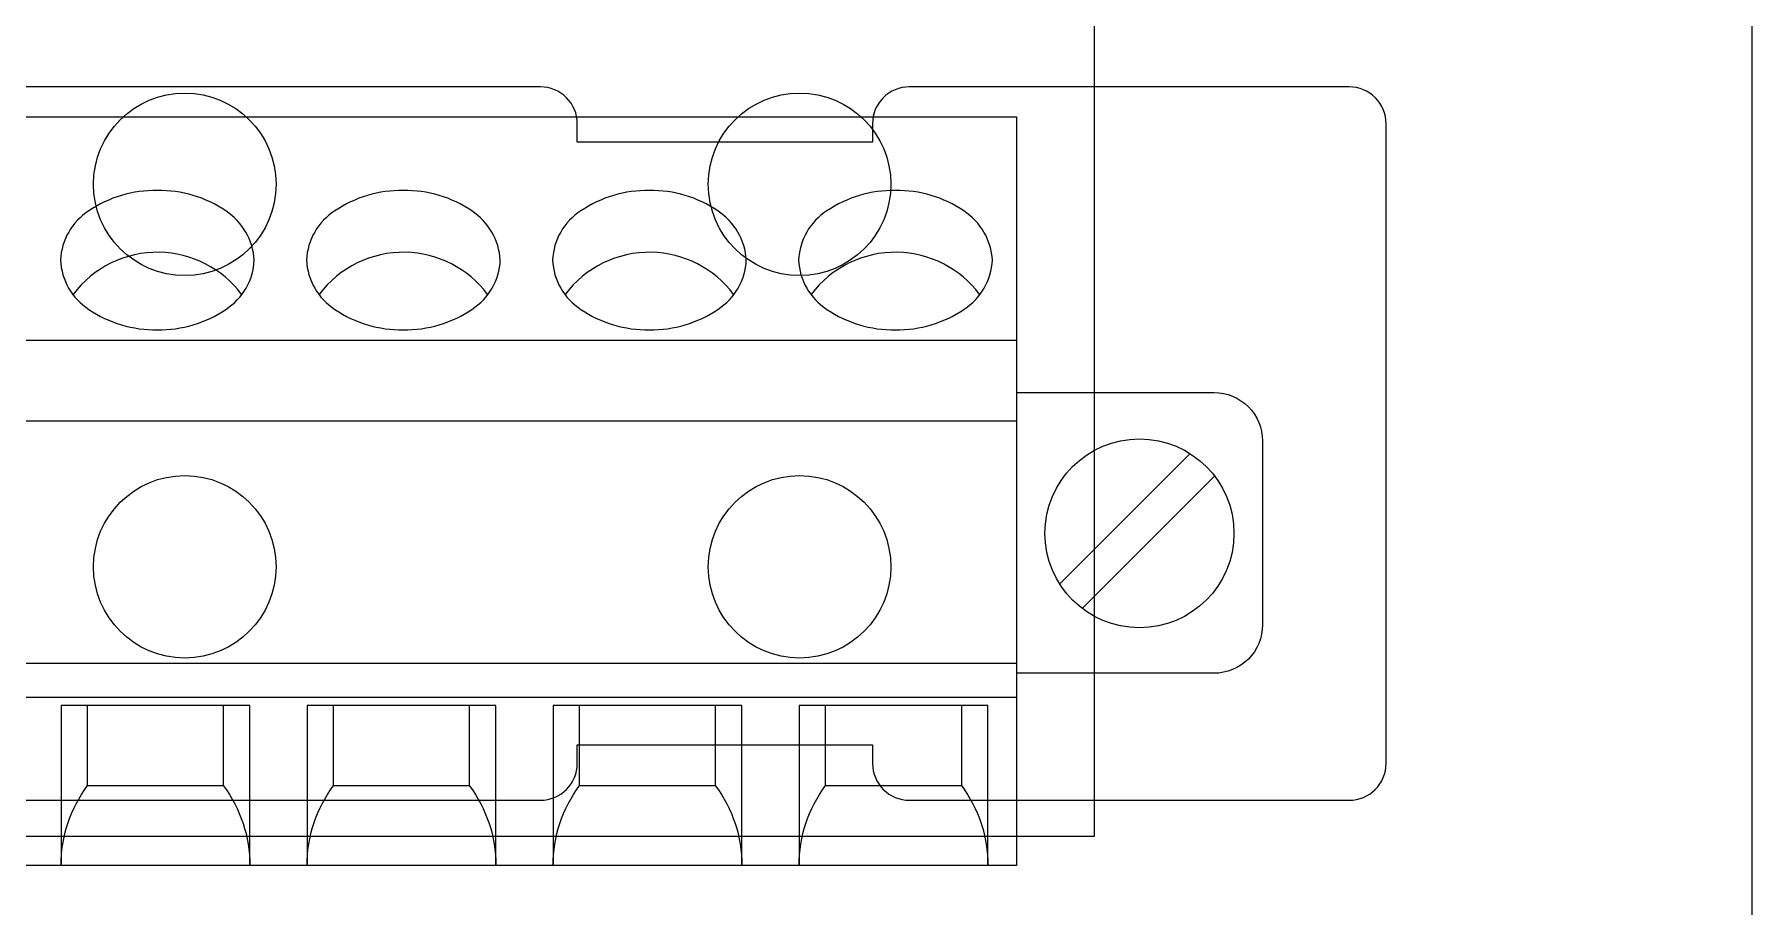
# Model space of a CAD drawing. Extents: x 0.5 to 35.5, y 0.5 to 23.5.
# Drawn here: x 32.727 to 34.123, y 8.042 to 8.751 of the extents above; entities that cross this region are included whole.
import ezdxf

# ---------------------------------------------------------------- set-up
doc = ezdxf.new("R2010")
doc.units = 0
doc.header["$MEASUREMENT"] = 0
for name, color, linetype in [('4_01__0-__EMPTY', 7, 'CONTINUOUS'), ('4_02__B-___3__DI___4__DO__', 7, 'CONTINUOUS'), ('4_03__1-___4__DI___4__DO__', 7, 'CONTINUOUS'), ('4_04__C-___4__DI___4__DO__', 7, 'CONTINUOUS'), ('4_05__D-___4__DI___3__DO__', 7, 'CONTINUOUS'), ('4_06__2A___8__FORM_A_DO', 7, 'CONTINUOUS'), ('4_07__2B___8__FORM_B_DO', 7, 'CONTINUOUS'), ('4_08__2C___8__DO__6__FORM_', 7, 'CONTINUOUS'), ('4_09__2D___8__DO__2__FORM_', 7, 'CONTINUOUS'), ('4_10__2G___8__DO__4__FORM_', 7, 'CONTINUOUS'), ('4_11__3-___8__DI', 7, 'CONTINUOUS'), ('4_12__4-___14__DI', 7, 'CONTINUOUS'), ('4_13__5-___8__AI', 7, 'CONTINUOUS'), ('4_14__6-___4__AI____4__AO', 7, 'CONTINUOUS'), ('4_15__77___8__AFDI', 7, 'CONTINUOUS'), ('6_00______DWG_', 7, 'CONTINUOUS')]:
    doc.layers.add(name, color=color, linetype=linetype)

msp = doc.modelspace()

# ---------------------------------------------------------------- linework, layer by layer
at = {"layer": '4_01__0-__EMPTY'}
msp.add_lwpolyline([(32.1731, 8.1287), (33.1383, 8.1287, 0.414214), (33.1682, 8.1585), (33.1682, 8.1737), (33.4082, 8.1737), (33.4082, 8.1585, 0.414214), (33.4381, 8.1287), (33.7958, 8.1287, 0.414973), (33.8257, 8.1585), (33.8257, 8.6788, 0.414973), (33.7958, 8.7087), (33.4381, 8.7087, 0.414214), (33.4082, 8.6788), (33.4082, 8.6637), (33.1682, 8.6637), (33.1682, 8.6788, 0.414214), (33.1383, 8.7087), (32.1731, 8.7087, 0.414214)], format="xyb", dxfattribs=at)
at = {"layer": '4_02__B-___3__DI___4__DO__'}
msp.add_lwpolyline([(33.5252, 8.6843), (33.5252, 8.0756), (31.9252, 8.0756), (31.9252, 8.6843)], close=True, dxfattribs=at)
for points in [[(32.8825, 8.6079, 0.154167), (32.8268, 8.6245, 0.154167), (32.7711, 8.6079, 0.244062), (32.7481, 8.5679, 0.244061), (32.7711, 8.5278, 0.154167), (32.8268, 8.5112, 0.154167), (32.8825, 8.5278, 0.24406), (32.9056, 8.5679, 0.236767)], [(33.0825, 8.6079, 0.154167), (33.0268, 8.6245, 0.154167), (32.9711, 8.6079, 0.244062), (32.9481, 8.5679, 0.244061), (32.9711, 8.5278, 0.154167), (33.0268, 8.5112, 0.154167), (33.0825, 8.5278, 0.24406), (33.1056, 8.5679, 0.236767)], [(33.2825, 8.6079, 0.154167), (33.2268, 8.6245, 0.154167), (33.1711, 8.6079, 0.244062), (33.1481, 8.5679, 0.244061), (33.1711, 8.5278, 0.154167), (33.2268, 8.5112, 0.154167), (33.2825, 8.5278, 0.24406), (33.3056, 8.5679, 0.236767)], [(33.4825, 8.6079, 0.154167), (33.4268, 8.6245, 0.154167), (33.3711, 8.6079, 0.244062), (33.3481, 8.5679, 0.244061), (33.3711, 8.5278, 0.154167), (33.4268, 8.5112, 0.154167), (33.4825, 8.5278, 0.24406), (33.5056, 8.5679, 0.236767)]]:
    msp.add_lwpolyline(points, format="xyb", close=True, dxfattribs=at)
for points in [[(32.8956, 8.54, 0.005828), (32.8953, 8.54, 0.231198), (32.8284, 8.5742, 0.240907), (32.7583, 8.54, 0.001746), (32.7582, 8.5398)], [(33.0956, 8.54, 0.005828), (33.0953, 8.54, 0.231198), (33.0284, 8.5742, 0.240907), (32.9583, 8.54, 0.001746), (32.9582, 8.5398)], [(33.2956, 8.54, 0.005828), (33.2953, 8.54, 0.231198), (33.2284, 8.5742, 0.240907), (33.1583, 8.54, 0.001746), (33.1582, 8.5398)], [(33.4956, 8.54, 0.005828), (33.4953, 8.54, 0.231198), (33.4284, 8.5742, 0.240907), (33.3583, 8.54, 0.001746), (33.3582, 8.5398)], [(33.5252, 8.4602), (33.6859, 8.4602, -0.414214), (33.7252, 8.4208), (33.7252, 8.2713, -0.414214), (33.6859, 8.2319), (33.5252, 8.2319)], [(32.8804, 8.2057), (32.8804, 8.1406, -0.162987), (32.902, 8.0756), (32.902, 8.2057), (32.7485, 8.2057), (32.7485, 8.0756, -0.162853), (32.7701, 8.1406), (32.8804, 8.1406)], [(33.0804, 8.2057), (33.0804, 8.1406, -0.162987), (33.102, 8.0756), (33.102, 8.2057), (32.9485, 8.2057), (32.9485, 8.0756, -0.162853), (32.9701, 8.1406), (33.0804, 8.1406)], [(33.2804, 8.2057), (33.2804, 8.1406, -0.162987), (33.302, 8.0756), (33.302, 8.2057), (33.1485, 8.2057), (33.1485, 8.0756, -0.162853), (33.1701, 8.1406), (33.2804, 8.1406)], [(33.4804, 8.2057), (33.4804, 8.1406, -0.162987), (33.502, 8.0756), (33.502, 8.2057), (33.3485, 8.2057), (33.3485, 8.0756, -0.162853), (33.3701, 8.1406), (33.4804, 8.1406)]]:
    msp.add_lwpolyline(points, format="xyb", dxfattribs=at)
for points in [[(31.9252, 8.5028), (33.5252, 8.5028)], [(31.9252, 8.4373), (33.5252, 8.4373)], [(33.5604, 8.3047), (33.6663, 8.4106)], [(33.5787, 8.2847), (33.6863, 8.3922)], [(31.9252, 8.2402), (33.5252, 8.2402)], [(31.9252, 8.2124), (33.5252, 8.2124)], [(32.7701, 8.1406), (32.7701, 8.2057)], [(32.9701, 8.1406), (32.9701, 8.2057)], [(33.1701, 8.1406), (33.1701, 8.2057)], [(33.3701, 8.1406), (33.3701, 8.2057)]]:
    msp.add_lwpolyline(points, dxfattribs=at)
msp.add_circle((33.6252, 8.3457), 0.0768, dxfattribs=at)
at = {"layer": '4_03__1-___4__DI___4__DO__'}
msp.add_lwpolyline([(33.5252, 8.6843), (33.5252, 8.0756), (31.9252, 8.0756), (31.9252, 8.6843)], close=True, dxfattribs=at)
for points in [[(32.8825, 8.6079, 0.154167), (32.8268, 8.6245, 0.154167), (32.7711, 8.6079, 0.244062), (32.7481, 8.5679, 0.244061), (32.7711, 8.5278, 0.154167), (32.8268, 8.5112, 0.154167), (32.8825, 8.5278, 0.24406), (32.9056, 8.5679, 0.236767)], [(33.0825, 8.6079, 0.154167), (33.0268, 8.6245, 0.154167), (32.9711, 8.6079, 0.244062), (32.9481, 8.5679, 0.244061), (32.9711, 8.5278, 0.154167), (33.0268, 8.5112, 0.154167), (33.0825, 8.5278, 0.24406), (33.1056, 8.5679, 0.236767)], [(33.2825, 8.6079, 0.154167), (33.2268, 8.6245, 0.154167), (33.1711, 8.6079, 0.244062), (33.1481, 8.5679, 0.244061), (33.1711, 8.5278, 0.154167), (33.2268, 8.5112, 0.154167), (33.2825, 8.5278, 0.24406), (33.3056, 8.5679, 0.236767)], [(33.4825, 8.6079, 0.154167), (33.4268, 8.6245, 0.154167), (33.3711, 8.6079, 0.244062), (33.3481, 8.5679, 0.244061), (33.3711, 8.5278, 0.154167), (33.4268, 8.5112, 0.154167), (33.4825, 8.5278, 0.24406), (33.5056, 8.5679, 0.236767)]]:
    msp.add_lwpolyline(points, format="xyb", close=True, dxfattribs=at)
for points in [[(32.8956, 8.54, 0.005828), (32.8953, 8.54, 0.231198), (32.8284, 8.5742, 0.240907), (32.7583, 8.54, 0.001746), (32.7582, 8.5398)], [(33.0956, 8.54, 0.005828), (33.0953, 8.54, 0.231198), (33.0284, 8.5742, 0.240907), (32.9583, 8.54, 0.001746), (32.9582, 8.5398)], [(33.2956, 8.54, 0.005828), (33.2953, 8.54, 0.231198), (33.2284, 8.5742, 0.240907), (33.1583, 8.54, 0.001746), (33.1582, 8.5398)], [(33.4956, 8.54, 0.005828), (33.4953, 8.54, 0.231198), (33.4284, 8.5742, 0.240907), (33.3583, 8.54, 0.001746), (33.3582, 8.5398)], [(33.5252, 8.4602), (33.6859, 8.4602, -0.414214), (33.7252, 8.4208), (33.7252, 8.2713, -0.414214), (33.6859, 8.2319), (33.5252, 8.2319)], [(32.8804, 8.2057), (32.8804, 8.1406, -0.162987), (32.902, 8.0756), (32.902, 8.2057), (32.7485, 8.2057), (32.7485, 8.0756, -0.162853), (32.7701, 8.1406), (32.8804, 8.1406)], [(33.0804, 8.2057), (33.0804, 8.1406, -0.162987), (33.102, 8.0756), (33.102, 8.2057), (32.9485, 8.2057), (32.9485, 8.0756, -0.162853), (32.9701, 8.1406), (33.0804, 8.1406)], [(33.2804, 8.2057), (33.2804, 8.1406, -0.162987), (33.302, 8.0756), (33.302, 8.2057), (33.1485, 8.2057), (33.1485, 8.0756, -0.162853), (33.1701, 8.1406), (33.2804, 8.1406)], [(33.4804, 8.2057), (33.4804, 8.1406, -0.162987), (33.502, 8.0756), (33.502, 8.2057), (33.3485, 8.2057), (33.3485, 8.0756, -0.162853), (33.3701, 8.1406), (33.4804, 8.1406)]]:
    msp.add_lwpolyline(points, format="xyb", dxfattribs=at)
for points in [[(31.9252, 8.5028), (33.5252, 8.5028)], [(31.9252, 8.4373), (33.5252, 8.4373)], [(33.5604, 8.3047), (33.6663, 8.4106)], [(33.5787, 8.2847), (33.6863, 8.3922)], [(31.9252, 8.2402), (33.5252, 8.2402)], [(31.9252, 8.2124), (33.5252, 8.2124)], [(32.7701, 8.1406), (32.7701, 8.2057)], [(32.9701, 8.1406), (32.9701, 8.2057)], [(33.1701, 8.1406), (33.1701, 8.2057)], [(33.3701, 8.1406), (33.3701, 8.2057)]]:
    msp.add_lwpolyline(points, dxfattribs=at)
msp.add_circle((33.6252, 8.3457), 0.0768, dxfattribs=at)
at = {"layer": '4_04__C-___4__DI___4__DO__'}
msp.add_lwpolyline([(33.5252, 8.6843), (33.5252, 8.0756), (31.9252, 8.0756), (31.9252, 8.6843)], close=True, dxfattribs=at)
for points in [[(32.8825, 8.6079, 0.154167), (32.8268, 8.6245, 0.154167), (32.7711, 8.6079, 0.244062), (32.7481, 8.5679, 0.244061), (32.7711, 8.5278, 0.154167), (32.8268, 8.5112, 0.154167), (32.8825, 8.5278, 0.24406), (32.9056, 8.5679, 0.236767)], [(33.0825, 8.6079, 0.154167), (33.0268, 8.6245, 0.154167), (32.9711, 8.6079, 0.244062), (32.9481, 8.5679, 0.244061), (32.9711, 8.5278, 0.154167), (33.0268, 8.5112, 0.154167), (33.0825, 8.5278, 0.24406), (33.1056, 8.5679, 0.236767)], [(33.2825, 8.6079, 0.154167), (33.2268, 8.6245, 0.154167), (33.1711, 8.6079, 0.244062), (33.1481, 8.5679, 0.244061), (33.1711, 8.5278, 0.154167), (33.2268, 8.5112, 0.154167), (33.2825, 8.5278, 0.24406), (33.3056, 8.5679, 0.236767)], [(33.4825, 8.6079, 0.154167), (33.4268, 8.6245, 0.154167), (33.3711, 8.6079, 0.244062), (33.3481, 8.5679, 0.244061), (33.3711, 8.5278, 0.154167), (33.4268, 8.5112, 0.154167), (33.4825, 8.5278, 0.24406), (33.5056, 8.5679, 0.236767)]]:
    msp.add_lwpolyline(points, format="xyb", close=True, dxfattribs=at)
for points in [[(32.8956, 8.54, 0.005828), (32.8953, 8.54, 0.231198), (32.8284, 8.5742, 0.240907), (32.7583, 8.54, 0.001746), (32.7582, 8.5398)], [(33.0956, 8.54, 0.005828), (33.0953, 8.54, 0.231198), (33.0284, 8.5742, 0.240907), (32.9583, 8.54, 0.001746), (32.9582, 8.5398)], [(33.2956, 8.54, 0.005828), (33.2953, 8.54, 0.231198), (33.2284, 8.5742, 0.240907), (33.1583, 8.54, 0.001746), (33.1582, 8.5398)], [(33.4956, 8.54, 0.005828), (33.4953, 8.54, 0.231198), (33.4284, 8.5742, 0.240907), (33.3583, 8.54, 0.001746), (33.3582, 8.5398)], [(33.5252, 8.4602), (33.6859, 8.4602, -0.414214), (33.7252, 8.4208), (33.7252, 8.2713, -0.414214), (33.6859, 8.2319), (33.5252, 8.2319)], [(32.8804, 8.2057), (32.8804, 8.1406, -0.162987), (32.902, 8.0756), (32.902, 8.2057), (32.7485, 8.2057), (32.7485, 8.0756, -0.162853), (32.7701, 8.1406), (32.8804, 8.1406)], [(33.0804, 8.2057), (33.0804, 8.1406, -0.162987), (33.102, 8.0756), (33.102, 8.2057), (32.9485, 8.2057), (32.9485, 8.0756, -0.162853), (32.9701, 8.1406), (33.0804, 8.1406)], [(33.2804, 8.2057), (33.2804, 8.1406, -0.162987), (33.302, 8.0756), (33.302, 8.2057), (33.1485, 8.2057), (33.1485, 8.0756, -0.162853), (33.1701, 8.1406), (33.2804, 8.1406)], [(33.4804, 8.2057), (33.4804, 8.1406, -0.162987), (33.502, 8.0756), (33.502, 8.2057), (33.3485, 8.2057), (33.3485, 8.0756, -0.162853), (33.3701, 8.1406), (33.4804, 8.1406)]]:
    msp.add_lwpolyline(points, format="xyb", dxfattribs=at)
for points in [[(31.9252, 8.5028), (33.5252, 8.5028)], [(31.9252, 8.4373), (33.5252, 8.4373)], [(33.5604, 8.3047), (33.6663, 8.4106)], [(33.5787, 8.2847), (33.6863, 8.3922)], [(31.9252, 8.2402), (33.5252, 8.2402)], [(31.9252, 8.2124), (33.5252, 8.2124)], [(32.7701, 8.1406), (32.7701, 8.2057)], [(32.9701, 8.1406), (32.9701, 8.2057)], [(33.1701, 8.1406), (33.1701, 8.2057)], [(33.3701, 8.1406), (33.3701, 8.2057)]]:
    msp.add_lwpolyline(points, dxfattribs=at)
msp.add_circle((33.6252, 8.3457), 0.0768, dxfattribs=at)
at = {"layer": '4_05__D-___4__DI___3__DO__'}
msp.add_lwpolyline([(33.5252, 8.6843), (33.5252, 8.0756), (31.9252, 8.0756), (31.9252, 8.6843)], close=True, dxfattribs=at)
for points in [[(32.8825, 8.6079, 0.154167), (32.8268, 8.6245, 0.154167), (32.7711, 8.6079, 0.244062), (32.7481, 8.5679, 0.244061), (32.7711, 8.5278, 0.154167), (32.8268, 8.5112, 0.154167), (32.8825, 8.5278, 0.24406), (32.9056, 8.5679, 0.236767)], [(33.0825, 8.6079, 0.154167), (33.0268, 8.6245, 0.154167), (32.9711, 8.6079, 0.244062), (32.9481, 8.5679, 0.244061), (32.9711, 8.5278, 0.154167), (33.0268, 8.5112, 0.154167), (33.0825, 8.5278, 0.24406), (33.1056, 8.5679, 0.236767)], [(33.2825, 8.6079, 0.154167), (33.2268, 8.6245, 0.154167), (33.1711, 8.6079, 0.244062), (33.1481, 8.5679, 0.244061), (33.1711, 8.5278, 0.154167), (33.2268, 8.5112, 0.154167), (33.2825, 8.5278, 0.24406), (33.3056, 8.5679, 0.236767)], [(33.4825, 8.6079, 0.154167), (33.4268, 8.6245, 0.154167), (33.3711, 8.6079, 0.244062), (33.3481, 8.5679, 0.244061), (33.3711, 8.5278, 0.154167), (33.4268, 8.5112, 0.154167), (33.4825, 8.5278, 0.24406), (33.5056, 8.5679, 0.236767)]]:
    msp.add_lwpolyline(points, format="xyb", close=True, dxfattribs=at)
for points in [[(32.8956, 8.54, 0.005828), (32.8953, 8.54, 0.231198), (32.8284, 8.5742, 0.240907), (32.7583, 8.54, 0.001746), (32.7582, 8.5398)], [(33.0956, 8.54, 0.005828), (33.0953, 8.54, 0.231198), (33.0284, 8.5742, 0.240907), (32.9583, 8.54, 0.001746), (32.9582, 8.5398)], [(33.2956, 8.54, 0.005828), (33.2953, 8.54, 0.231198), (33.2284, 8.5742, 0.240907), (33.1583, 8.54, 0.001746), (33.1582, 8.5398)], [(33.4956, 8.54, 0.005828), (33.4953, 8.54, 0.231198), (33.4284, 8.5742, 0.240907), (33.3583, 8.54, 0.001746), (33.3582, 8.5398)], [(33.5252, 8.4602), (33.6859, 8.4602, -0.414214), (33.7252, 8.4208), (33.7252, 8.2713, -0.414214), (33.6859, 8.2319), (33.5252, 8.2319)], [(32.8804, 8.2057), (32.8804, 8.1406, -0.162987), (32.902, 8.0756), (32.902, 8.2057), (32.7485, 8.2057), (32.7485, 8.0756, -0.162853), (32.7701, 8.1406), (32.8804, 8.1406)], [(33.0804, 8.2057), (33.0804, 8.1406, -0.162987), (33.102, 8.0756), (33.102, 8.2057), (32.9485, 8.2057), (32.9485, 8.0756, -0.162853), (32.9701, 8.1406), (33.0804, 8.1406)], [(33.2804, 8.2057), (33.2804, 8.1406, -0.162987), (33.302, 8.0756), (33.302, 8.2057), (33.1485, 8.2057), (33.1485, 8.0756, -0.162853), (33.1701, 8.1406), (33.2804, 8.1406)], [(33.4804, 8.2057), (33.4804, 8.1406, -0.162987), (33.502, 8.0756), (33.502, 8.2057), (33.3485, 8.2057), (33.3485, 8.0756, -0.162853), (33.3701, 8.1406), (33.4804, 8.1406)]]:
    msp.add_lwpolyline(points, format="xyb", dxfattribs=at)
for points in [[(31.9252, 8.5028), (33.5252, 8.5028)], [(31.9252, 8.4373), (33.5252, 8.4373)], [(33.5604, 8.3047), (33.6663, 8.4106)], [(33.5787, 8.2847), (33.6863, 8.3922)], [(31.9252, 8.2402), (33.5252, 8.2402)], [(31.9252, 8.2124), (33.5252, 8.2124)]]:
    msp.add_lwpolyline(points, dxfattribs=at)
msp.add_circle((33.6252, 8.3457), 0.0768, dxfattribs=at)
at = {"layer": '4_06__2A___8__FORM_A_DO'}
msp.add_lwpolyline([(33.5252, 8.6843), (33.5252, 8.0756), (31.9252, 8.0756), (31.9252, 8.6843)], close=True, dxfattribs=at)
for points in [[(32.8825, 8.6079, 0.154167), (32.8268, 8.6245, 0.154167), (32.7711, 8.6079, 0.244062), (32.7481, 8.5679, 0.244061), (32.7711, 8.5278, 0.154167), (32.8268, 8.5112, 0.154167), (32.8825, 8.5278, 0.24406), (32.9056, 8.5679, 0.236767)], [(33.0825, 8.6079, 0.154167), (33.0268, 8.6245, 0.154167), (32.9711, 8.6079, 0.244062), (32.9481, 8.5679, 0.244061), (32.9711, 8.5278, 0.154167), (33.0268, 8.5112, 0.154167), (33.0825, 8.5278, 0.24406), (33.1056, 8.5679, 0.236767)], [(33.2825, 8.6079, 0.154167), (33.2268, 8.6245, 0.154167), (33.1711, 8.6079, 0.244062), (33.1481, 8.5679, 0.244061), (33.1711, 8.5278, 0.154167), (33.2268, 8.5112, 0.154167), (33.2825, 8.5278, 0.24406), (33.3056, 8.5679, 0.236767)], [(33.4825, 8.6079, 0.154167), (33.4268, 8.6245, 0.154167), (33.3711, 8.6079, 0.244062), (33.3481, 8.5679, 0.244061), (33.3711, 8.5278, 0.154167), (33.4268, 8.5112, 0.154167), (33.4825, 8.5278, 0.24406), (33.5056, 8.5679, 0.236767)]]:
    msp.add_lwpolyline(points, format="xyb", close=True, dxfattribs=at)
for points in [[(32.8956, 8.54, 0.005828), (32.8953, 8.54, 0.231198), (32.8284, 8.5742, 0.240907), (32.7583, 8.54, 0.001746), (32.7582, 8.5398)], [(33.0956, 8.54, 0.005828), (33.0953, 8.54, 0.231198), (33.0284, 8.5742, 0.240907), (32.9583, 8.54, 0.001746), (32.9582, 8.5398)], [(33.2956, 8.54, 0.005828), (33.2953, 8.54, 0.231198), (33.2284, 8.5742, 0.240907), (33.1583, 8.54, 0.001746), (33.1582, 8.5398)], [(33.4956, 8.54, 0.005828), (33.4953, 8.54, 0.231198), (33.4284, 8.5742, 0.240907), (33.3583, 8.54, 0.001746), (33.3582, 8.5398)], [(33.5252, 8.4602), (33.6859, 8.4602, -0.414214), (33.7252, 8.4208), (33.7252, 8.2713, -0.414214), (33.6859, 8.2319), (33.5252, 8.2319)], [(32.8804, 8.2057), (32.8804, 8.1406, -0.162987), (32.902, 8.0756), (32.902, 8.2057), (32.7485, 8.2057), (32.7485, 8.0756, -0.162853), (32.7701, 8.1406), (32.8804, 8.1406)], [(33.0804, 8.2057), (33.0804, 8.1406, -0.162987), (33.102, 8.0756), (33.102, 8.2057), (32.9485, 8.2057), (32.9485, 8.0756, -0.162853), (32.9701, 8.1406), (33.0804, 8.1406)], [(33.2804, 8.2057), (33.2804, 8.1406, -0.162987), (33.302, 8.0756), (33.302, 8.2057), (33.1485, 8.2057), (33.1485, 8.0756, -0.162853), (33.1701, 8.1406), (33.2804, 8.1406)], [(33.4804, 8.2057), (33.4804, 8.1406, -0.162987), (33.502, 8.0756), (33.502, 8.2057), (33.3485, 8.2057), (33.3485, 8.0756, -0.162853), (33.3701, 8.1406), (33.4804, 8.1406)]]:
    msp.add_lwpolyline(points, format="xyb", dxfattribs=at)
for points in [[(31.9252, 8.5028), (33.5252, 8.5028)], [(31.9252, 8.4373), (33.5252, 8.4373)], [(33.5604, 8.3047), (33.6663, 8.4106)], [(33.5787, 8.2847), (33.6863, 8.3922)], [(31.9252, 8.2402), (33.5252, 8.2402)], [(31.9252, 8.2124), (33.5252, 8.2124)]]:
    msp.add_lwpolyline(points, dxfattribs=at)
msp.add_circle((33.6252, 8.3457), 0.0768, dxfattribs=at)
at = {"layer": '4_07__2B___8__FORM_B_DO'}
msp.add_lwpolyline([(33.5252, 8.6843), (33.5252, 8.0756), (31.9252, 8.0756), (31.9252, 8.6843)], close=True, dxfattribs=at)
for points in [[(32.8825, 8.6079, 0.154167), (32.8268, 8.6245, 0.154167), (32.7711, 8.6079, 0.244062), (32.7481, 8.5679, 0.244061), (32.7711, 8.5278, 0.154167), (32.8268, 8.5112, 0.154167), (32.8825, 8.5278, 0.24406), (32.9056, 8.5679, 0.236767)], [(33.0825, 8.6079, 0.154167), (33.0268, 8.6245, 0.154167), (32.9711, 8.6079, 0.244062), (32.9481, 8.5679, 0.244061), (32.9711, 8.5278, 0.154167), (33.0268, 8.5112, 0.154167), (33.0825, 8.5278, 0.24406), (33.1056, 8.5679, 0.236767)], [(33.2825, 8.6079, 0.154167), (33.2268, 8.6245, 0.154167), (33.1711, 8.6079, 0.244062), (33.1481, 8.5679, 0.244061), (33.1711, 8.5278, 0.154167), (33.2268, 8.5112, 0.154167), (33.2825, 8.5278, 0.24406), (33.3056, 8.5679, 0.236767)], [(33.4825, 8.6079, 0.154167), (33.4268, 8.6245, 0.154167), (33.3711, 8.6079, 0.244062), (33.3481, 8.5679, 0.244061), (33.3711, 8.5278, 0.154167), (33.4268, 8.5112, 0.154167), (33.4825, 8.5278, 0.24406), (33.5056, 8.5679, 0.236767)]]:
    msp.add_lwpolyline(points, format="xyb", close=True, dxfattribs=at)
for points in [[(32.8956, 8.54, 0.005828), (32.8953, 8.54, 0.231198), (32.8284, 8.5742, 0.240907), (32.7583, 8.54, 0.001746), (32.7582, 8.5398)], [(33.0956, 8.54, 0.005828), (33.0953, 8.54, 0.231198), (33.0284, 8.5742, 0.240907), (32.9583, 8.54, 0.001746), (32.9582, 8.5398)], [(33.2956, 8.54, 0.005828), (33.2953, 8.54, 0.231198), (33.2284, 8.5742, 0.240907), (33.1583, 8.54, 0.001746), (33.1582, 8.5398)], [(33.4956, 8.54, 0.005828), (33.4953, 8.54, 0.231198), (33.4284, 8.5742, 0.240907), (33.3583, 8.54, 0.001746), (33.3582, 8.5398)], [(33.5252, 8.4602), (33.6859, 8.4602, -0.414214), (33.7252, 8.4208), (33.7252, 8.2713, -0.414214), (33.6859, 8.2319), (33.5252, 8.2319)], [(32.8804, 8.2057), (32.8804, 8.1406, -0.162987), (32.902, 8.0756), (32.902, 8.2057), (32.7485, 8.2057), (32.7485, 8.0756, -0.162853), (32.7701, 8.1406), (32.8804, 8.1406)], [(33.0804, 8.2057), (33.0804, 8.1406, -0.162987), (33.102, 8.0756), (33.102, 8.2057), (32.9485, 8.2057), (32.9485, 8.0756, -0.162853), (32.9701, 8.1406), (33.0804, 8.1406)], [(33.2804, 8.2057), (33.2804, 8.1406, -0.162987), (33.302, 8.0756), (33.302, 8.2057), (33.1485, 8.2057), (33.1485, 8.0756, -0.162853), (33.1701, 8.1406), (33.2804, 8.1406)], [(33.4804, 8.2057), (33.4804, 8.1406, -0.162987), (33.502, 8.0756), (33.502, 8.2057), (33.3485, 8.2057), (33.3485, 8.0756, -0.162853), (33.3701, 8.1406), (33.4804, 8.1406)]]:
    msp.add_lwpolyline(points, format="xyb", dxfattribs=at)
for points in [[(31.9252, 8.5028), (33.5252, 8.5028)], [(31.9252, 8.4373), (33.5252, 8.4373)], [(33.5604, 8.3047), (33.6663, 8.4106)], [(33.5787, 8.2847), (33.6863, 8.3922)], [(31.9252, 8.2402), (33.5252, 8.2402)], [(31.9252, 8.2124), (33.5252, 8.2124)]]:
    msp.add_lwpolyline(points, dxfattribs=at)
msp.add_circle((33.6252, 8.3457), 0.0768, dxfattribs=at)
at = {"layer": '4_08__2C___8__DO__6__FORM_'}
msp.add_lwpolyline([(33.5252, 8.6843), (33.5252, 8.0756), (31.9252, 8.0756), (31.9252, 8.6843)], close=True, dxfattribs=at)
for points in [[(32.8825, 8.6079, 0.154167), (32.8268, 8.6245, 0.154167), (32.7711, 8.6079, 0.244062), (32.7481, 8.5679, 0.244061), (32.7711, 8.5278, 0.154167), (32.8268, 8.5112, 0.154167), (32.8825, 8.5278, 0.24406), (32.9056, 8.5679, 0.236767)], [(33.0825, 8.6079, 0.154167), (33.0268, 8.6245, 0.154167), (32.9711, 8.6079, 0.244062), (32.9481, 8.5679, 0.244061), (32.9711, 8.5278, 0.154167), (33.0268, 8.5112, 0.154167), (33.0825, 8.5278, 0.24406), (33.1056, 8.5679, 0.236767)], [(33.2825, 8.6079, 0.154167), (33.2268, 8.6245, 0.154167), (33.1711, 8.6079, 0.244062), (33.1481, 8.5679, 0.244061), (33.1711, 8.5278, 0.154167), (33.2268, 8.5112, 0.154167), (33.2825, 8.5278, 0.24406), (33.3056, 8.5679, 0.236767)], [(33.4825, 8.6079, 0.154167), (33.4268, 8.6245, 0.154167), (33.3711, 8.6079, 0.244062), (33.3481, 8.5679, 0.244061), (33.3711, 8.5278, 0.154167), (33.4268, 8.5112, 0.154167), (33.4825, 8.5278, 0.24406), (33.5056, 8.5679, 0.236767)]]:
    msp.add_lwpolyline(points, format="xyb", close=True, dxfattribs=at)
for points in [[(32.8956, 8.54, 0.005828), (32.8953, 8.54, 0.231198), (32.8284, 8.5742, 0.240907), (32.7583, 8.54, 0.001746), (32.7582, 8.5398)], [(33.0956, 8.54, 0.005828), (33.0953, 8.54, 0.231198), (33.0284, 8.5742, 0.240907), (32.9583, 8.54, 0.001746), (32.9582, 8.5398)], [(33.2956, 8.54, 0.005828), (33.2953, 8.54, 0.231198), (33.2284, 8.5742, 0.240907), (33.1583, 8.54, 0.001746), (33.1582, 8.5398)], [(33.4956, 8.54, 0.005828), (33.4953, 8.54, 0.231198), (33.4284, 8.5742, 0.240907), (33.3583, 8.54, 0.001746), (33.3582, 8.5398)], [(33.5252, 8.4602), (33.6859, 8.4602, -0.414214), (33.7252, 8.4208), (33.7252, 8.2713, -0.414214), (33.6859, 8.2319), (33.5252, 8.2319)], [(32.8804, 8.2057), (32.8804, 8.1406, -0.162987), (32.902, 8.0756), (32.902, 8.2057), (32.7485, 8.2057), (32.7485, 8.0756, -0.162853), (32.7701, 8.1406), (32.8804, 8.1406)], [(33.0804, 8.2057), (33.0804, 8.1406, -0.162987), (33.102, 8.0756), (33.102, 8.2057), (32.9485, 8.2057), (32.9485, 8.0756, -0.162853), (32.9701, 8.1406), (33.0804, 8.1406)], [(33.2804, 8.2057), (33.2804, 8.1406, -0.162987), (33.302, 8.0756), (33.302, 8.2057), (33.1485, 8.2057), (33.1485, 8.0756, -0.162853), (33.1701, 8.1406), (33.2804, 8.1406)], [(33.4804, 8.2057), (33.4804, 8.1406, -0.162987), (33.502, 8.0756), (33.502, 8.2057), (33.3485, 8.2057), (33.3485, 8.0756, -0.162853), (33.3701, 8.1406), (33.4804, 8.1406)]]:
    msp.add_lwpolyline(points, format="xyb", dxfattribs=at)
for points in [[(31.9252, 8.5028), (33.5252, 8.5028)], [(31.9252, 8.4373), (33.5252, 8.4373)], [(33.5604, 8.3047), (33.6663, 8.4106)], [(33.5787, 8.2847), (33.6863, 8.3922)], [(31.9252, 8.2402), (33.5252, 8.2402)], [(31.9252, 8.2124), (33.5252, 8.2124)]]:
    msp.add_lwpolyline(points, dxfattribs=at)
msp.add_circle((33.6252, 8.3457), 0.0768, dxfattribs=at)
at = {"layer": '4_09__2D___8__DO__2__FORM_'}
msp.add_lwpolyline([(33.5252, 8.6843), (33.5252, 8.0756), (31.9252, 8.0756), (31.9252, 8.6843)], close=True, dxfattribs=at)
for points in [[(32.8825, 8.6079, 0.154167), (32.8268, 8.6245, 0.154167), (32.7711, 8.6079, 0.244062), (32.7481, 8.5679, 0.244061), (32.7711, 8.5278, 0.154167), (32.8268, 8.5112, 0.154167), (32.8825, 8.5278, 0.24406), (32.9056, 8.5679, 0.236767)], [(33.0825, 8.6079, 0.154167), (33.0268, 8.6245, 0.154167), (32.9711, 8.6079, 0.244062), (32.9481, 8.5679, 0.244061), (32.9711, 8.5278, 0.154167), (33.0268, 8.5112, 0.154167), (33.0825, 8.5278, 0.24406), (33.1056, 8.5679, 0.236767)], [(33.2825, 8.6079, 0.154167), (33.2268, 8.6245, 0.154167), (33.1711, 8.6079, 0.244062), (33.1481, 8.5679, 0.244061), (33.1711, 8.5278, 0.154167), (33.2268, 8.5112, 0.154167), (33.2825, 8.5278, 0.24406), (33.3056, 8.5679, 0.236767)], [(33.4825, 8.6079, 0.154167), (33.4268, 8.6245, 0.154167), (33.3711, 8.6079, 0.244062), (33.3481, 8.5679, 0.244061), (33.3711, 8.5278, 0.154167), (33.4268, 8.5112, 0.154167), (33.4825, 8.5278, 0.24406), (33.5056, 8.5679, 0.236767)]]:
    msp.add_lwpolyline(points, format="xyb", close=True, dxfattribs=at)
for points in [[(32.8956, 8.54, 0.005828), (32.8953, 8.54, 0.231198), (32.8284, 8.5742, 0.240907), (32.7583, 8.54, 0.001746), (32.7582, 8.5398)], [(33.0956, 8.54, 0.005828), (33.0953, 8.54, 0.231198), (33.0284, 8.5742, 0.240907), (32.9583, 8.54, 0.001746), (32.9582, 8.5398)], [(33.2956, 8.54, 0.005828), (33.2953, 8.54, 0.231198), (33.2284, 8.5742, 0.240907), (33.1583, 8.54, 0.001746), (33.1582, 8.5398)], [(33.4956, 8.54, 0.005828), (33.4953, 8.54, 0.231198), (33.4284, 8.5742, 0.240907), (33.3583, 8.54, 0.001746), (33.3582, 8.5398)], [(33.5252, 8.4602), (33.6859, 8.4602, -0.414214), (33.7252, 8.4208), (33.7252, 8.2713, -0.414214), (33.6859, 8.2319), (33.5252, 8.2319)], [(32.8804, 8.2057), (32.8804, 8.1406, -0.162987), (32.902, 8.0756), (32.902, 8.2057), (32.7485, 8.2057), (32.7485, 8.0756, -0.162853), (32.7701, 8.1406), (32.8804, 8.1406)], [(33.0804, 8.2057), (33.0804, 8.1406, -0.162987), (33.102, 8.0756), (33.102, 8.2057), (32.9485, 8.2057), (32.9485, 8.0756, -0.162853), (32.9701, 8.1406), (33.0804, 8.1406)], [(33.2804, 8.2057), (33.2804, 8.1406, -0.162987), (33.302, 8.0756), (33.302, 8.2057), (33.1485, 8.2057), (33.1485, 8.0756, -0.162853), (33.1701, 8.1406), (33.2804, 8.1406)], [(33.4804, 8.2057), (33.4804, 8.1406, -0.162987), (33.502, 8.0756), (33.502, 8.2057), (33.3485, 8.2057), (33.3485, 8.0756, -0.162853), (33.3701, 8.1406), (33.4804, 8.1406)]]:
    msp.add_lwpolyline(points, format="xyb", dxfattribs=at)
for points in [[(31.9252, 8.5028), (33.5252, 8.5028)], [(31.9252, 8.4373), (33.5252, 8.4373)], [(33.5604, 8.3047), (33.6663, 8.4106)], [(33.5787, 8.2847), (33.6863, 8.3922)], [(31.9252, 8.2402), (33.5252, 8.2402)], [(31.9252, 8.2124), (33.5252, 8.2124)]]:
    msp.add_lwpolyline(points, dxfattribs=at)
msp.add_circle((33.6252, 8.3457), 0.0768, dxfattribs=at)
at = {"layer": '4_10__2G___8__DO__4__FORM_'}
msp.add_lwpolyline([(33.5252, 8.6843), (33.5252, 8.0756), (31.9252, 8.0756), (31.9252, 8.6843)], close=True, dxfattribs=at)
for points in [[(32.8825, 8.6079, 0.154167), (32.8268, 8.6245, 0.154167), (32.7711, 8.6079, 0.244062), (32.7481, 8.5679, 0.244061), (32.7711, 8.5278, 0.154167), (32.8268, 8.5112, 0.154167), (32.8825, 8.5278, 0.24406), (32.9056, 8.5679, 0.236767)], [(33.0825, 8.6079, 0.154167), (33.0268, 8.6245, 0.154167), (32.9711, 8.6079, 0.244062), (32.9481, 8.5679, 0.244061), (32.9711, 8.5278, 0.154167), (33.0268, 8.5112, 0.154167), (33.0825, 8.5278, 0.24406), (33.1056, 8.5679, 0.236767)], [(33.2825, 8.6079, 0.154167), (33.2268, 8.6245, 0.154167), (33.1711, 8.6079, 0.244062), (33.1481, 8.5679, 0.244061), (33.1711, 8.5278, 0.154167), (33.2268, 8.5112, 0.154167), (33.2825, 8.5278, 0.24406), (33.3056, 8.5679, 0.236767)], [(33.4825, 8.6079, 0.154167), (33.4268, 8.6245, 0.154167), (33.3711, 8.6079, 0.244062), (33.3481, 8.5679, 0.244061), (33.3711, 8.5278, 0.154167), (33.4268, 8.5112, 0.154167), (33.4825, 8.5278, 0.24406), (33.5056, 8.5679, 0.236767)]]:
    msp.add_lwpolyline(points, format="xyb", close=True, dxfattribs=at)
for points in [[(32.8956, 8.54, 0.005828), (32.8953, 8.54, 0.231198), (32.8284, 8.5742, 0.240907), (32.7583, 8.54, 0.001746), (32.7582, 8.5398)], [(33.0956, 8.54, 0.005828), (33.0953, 8.54, 0.231198), (33.0284, 8.5742, 0.240907), (32.9583, 8.54, 0.001746), (32.9582, 8.5398)], [(33.2956, 8.54, 0.005828), (33.2953, 8.54, 0.231198), (33.2284, 8.5742, 0.240907), (33.1583, 8.54, 0.001746), (33.1582, 8.5398)], [(33.4956, 8.54, 0.005828), (33.4953, 8.54, 0.231198), (33.4284, 8.5742, 0.240907), (33.3583, 8.54, 0.001746), (33.3582, 8.5398)], [(33.5252, 8.4602), (33.6859, 8.4602, -0.414214), (33.7252, 8.4208), (33.7252, 8.2713, -0.414214), (33.6859, 8.2319), (33.5252, 8.2319)], [(32.8804, 8.2057), (32.8804, 8.1406, -0.162987), (32.902, 8.0756), (32.902, 8.2057), (32.7485, 8.2057), (32.7485, 8.0756, -0.162853), (32.7701, 8.1406), (32.8804, 8.1406)], [(33.0804, 8.2057), (33.0804, 8.1406, -0.162987), (33.102, 8.0756), (33.102, 8.2057), (32.9485, 8.2057), (32.9485, 8.0756, -0.162853), (32.9701, 8.1406), (33.0804, 8.1406)], [(33.2804, 8.2057), (33.2804, 8.1406, -0.162987), (33.302, 8.0756), (33.302, 8.2057), (33.1485, 8.2057), (33.1485, 8.0756, -0.162853), (33.1701, 8.1406), (33.2804, 8.1406)], [(33.4804, 8.2057), (33.4804, 8.1406, -0.162987), (33.502, 8.0756), (33.502, 8.2057), (33.3485, 8.2057), (33.3485, 8.0756, -0.162853), (33.3701, 8.1406), (33.4804, 8.1406)]]:
    msp.add_lwpolyline(points, format="xyb", dxfattribs=at)
for points in [[(31.9252, 8.5028), (33.5252, 8.5028)], [(31.9252, 8.4373), (33.5252, 8.4373)], [(33.5604, 8.3047), (33.6663, 8.4106)], [(33.5787, 8.2847), (33.6863, 8.3922)], [(31.9252, 8.2402), (33.5252, 8.2402)], [(31.9252, 8.2124), (33.5252, 8.2124)]]:
    msp.add_lwpolyline(points, dxfattribs=at)
msp.add_circle((33.6252, 8.3457), 0.0768, dxfattribs=at)
at = {"layer": '4_11__3-___8__DI'}
msp.add_lwpolyline([(33.5252, 8.6843), (33.5252, 8.0756), (31.9252, 8.0756), (31.9252, 8.6843)], close=True, dxfattribs=at)
for points in [[(32.8825, 8.6079, 0.154167), (32.8268, 8.6245, 0.154167), (32.7711, 8.6079, 0.244062), (32.7481, 8.5679, 0.244061), (32.7711, 8.5278, 0.154167), (32.8268, 8.5112, 0.154167), (32.8825, 8.5278, 0.24406), (32.9056, 8.5679, 0.236767)], [(33.0825, 8.6079, 0.154167), (33.0268, 8.6245, 0.154167), (32.9711, 8.6079, 0.244062), (32.9481, 8.5679, 0.244061), (32.9711, 8.5278, 0.154167), (33.0268, 8.5112, 0.154167), (33.0825, 8.5278, 0.24406), (33.1056, 8.5679, 0.236767)], [(33.2825, 8.6079, 0.154167), (33.2268, 8.6245, 0.154167), (33.1711, 8.6079, 0.244062), (33.1481, 8.5679, 0.244061), (33.1711, 8.5278, 0.154167), (33.2268, 8.5112, 0.154167), (33.2825, 8.5278, 0.24406), (33.3056, 8.5679, 0.236767)], [(33.4825, 8.6079, 0.154167), (33.4268, 8.6245, 0.154167), (33.3711, 8.6079, 0.244062), (33.3481, 8.5679, 0.244061), (33.3711, 8.5278, 0.154167), (33.4268, 8.5112, 0.154167), (33.4825, 8.5278, 0.24406), (33.5056, 8.5679, 0.236767)]]:
    msp.add_lwpolyline(points, format="xyb", close=True, dxfattribs=at)
for points in [[(32.8956, 8.54, 0.005828), (32.8953, 8.54, 0.231198), (32.8284, 8.5742, 0.240907), (32.7583, 8.54, 0.001746), (32.7582, 8.5398)], [(33.0956, 8.54, 0.005828), (33.0953, 8.54, 0.231198), (33.0284, 8.5742, 0.240907), (32.9583, 8.54, 0.001746), (32.9582, 8.5398)], [(33.2956, 8.54, 0.005828), (33.2953, 8.54, 0.231198), (33.2284, 8.5742, 0.240907), (33.1583, 8.54, 0.001746), (33.1582, 8.5398)], [(33.4956, 8.54, 0.005828), (33.4953, 8.54, 0.231198), (33.4284, 8.5742, 0.240907), (33.3583, 8.54, 0.001746), (33.3582, 8.5398)], [(33.5252, 8.4602), (33.6859, 8.4602, -0.414214), (33.7252, 8.4208), (33.7252, 8.2713, -0.414214), (33.6859, 8.2319), (33.5252, 8.2319)], [(32.8804, 8.2057), (32.8804, 8.1406, -0.162987), (32.902, 8.0756), (32.902, 8.2057), (32.7485, 8.2057), (32.7485, 8.0756, -0.162853), (32.7701, 8.1406), (32.8804, 8.1406)], [(33.0804, 8.2057), (33.0804, 8.1406, -0.162987), (33.102, 8.0756), (33.102, 8.2057), (32.9485, 8.2057), (32.9485, 8.0756, -0.162853), (32.9701, 8.1406), (33.0804, 8.1406)], [(33.2804, 8.2057), (33.2804, 8.1406, -0.162987), (33.302, 8.0756), (33.302, 8.2057), (33.1485, 8.2057), (33.1485, 8.0756, -0.162853), (33.1701, 8.1406), (33.2804, 8.1406)], [(33.4804, 8.2057), (33.4804, 8.1406, -0.162987), (33.502, 8.0756), (33.502, 8.2057), (33.3485, 8.2057), (33.3485, 8.0756, -0.162853), (33.3701, 8.1406), (33.4804, 8.1406)]]:
    msp.add_lwpolyline(points, format="xyb", dxfattribs=at)
for points in [[(31.9252, 8.5028), (33.5252, 8.5028)], [(31.9252, 8.4373), (33.5252, 8.4373)], [(33.5604, 8.3047), (33.6663, 8.4106)], [(33.5787, 8.2847), (33.6863, 8.3922)], [(31.9252, 8.2402), (33.5252, 8.2402)], [(31.9252, 8.2124), (33.5252, 8.2124)]]:
    msp.add_lwpolyline(points, dxfattribs=at)
msp.add_circle((33.6252, 8.3457), 0.0768, dxfattribs=at)
at = {"layer": '4_12__4-___14__DI'}
msp.add_lwpolyline([(33.5252, 8.6843), (33.5252, 8.0756), (31.9252, 8.0756), (31.9252, 8.6843)], close=True, dxfattribs=at)
for points in [[(32.8825, 8.6079, 0.154167), (32.8268, 8.6245, 0.154167), (32.7711, 8.6079, 0.244062), (32.7481, 8.5679, 0.244061), (32.7711, 8.5278, 0.154167), (32.8268, 8.5112, 0.154167), (32.8825, 8.5278, 0.24406), (32.9056, 8.5679, 0.236767)], [(33.0825, 8.6079, 0.154167), (33.0268, 8.6245, 0.154167), (32.9711, 8.6079, 0.244062), (32.9481, 8.5679, 0.244061), (32.9711, 8.5278, 0.154167), (33.0268, 8.5112, 0.154167), (33.0825, 8.5278, 0.24406), (33.1056, 8.5679, 0.236767)], [(33.2825, 8.6079, 0.154167), (33.2268, 8.6245, 0.154167), (33.1711, 8.6079, 0.244062), (33.1481, 8.5679, 0.244061), (33.1711, 8.5278, 0.154167), (33.2268, 8.5112, 0.154167), (33.2825, 8.5278, 0.24406), (33.3056, 8.5679, 0.236767)], [(33.4825, 8.6079, 0.154167), (33.4268, 8.6245, 0.154167), (33.3711, 8.6079, 0.244062), (33.3481, 8.5679, 0.244061), (33.3711, 8.5278, 0.154167), (33.4268, 8.5112, 0.154167), (33.4825, 8.5278, 0.24406), (33.5056, 8.5679, 0.236767)]]:
    msp.add_lwpolyline(points, format="xyb", close=True, dxfattribs=at)
for points in [[(32.8956, 8.54, 0.005828), (32.8953, 8.54, 0.231198), (32.8284, 8.5742, 0.240907), (32.7583, 8.54, 0.001746), (32.7582, 8.5398)], [(33.0956, 8.54, 0.005828), (33.0953, 8.54, 0.231198), (33.0284, 8.5742, 0.240907), (32.9583, 8.54, 0.001746), (32.9582, 8.5398)], [(33.2956, 8.54, 0.005828), (33.2953, 8.54, 0.231198), (33.2284, 8.5742, 0.240907), (33.1583, 8.54, 0.001746), (33.1582, 8.5398)], [(33.4956, 8.54, 0.005828), (33.4953, 8.54, 0.231198), (33.4284, 8.5742, 0.240907), (33.3583, 8.54, 0.001746), (33.3582, 8.5398)], [(33.5252, 8.4602), (33.6859, 8.4602, -0.414214), (33.7252, 8.4208), (33.7252, 8.2713, -0.414214), (33.6859, 8.2319), (33.5252, 8.2319)], [(32.8804, 8.2057), (32.8804, 8.1406, -0.162987), (32.902, 8.0756), (32.902, 8.2057), (32.7485, 8.2057), (32.7485, 8.0756, -0.162853), (32.7701, 8.1406), (32.8804, 8.1406)], [(33.0804, 8.2057), (33.0804, 8.1406, -0.162987), (33.102, 8.0756), (33.102, 8.2057), (32.9485, 8.2057), (32.9485, 8.0756, -0.162853), (32.9701, 8.1406), (33.0804, 8.1406)], [(33.2804, 8.2057), (33.2804, 8.1406, -0.162987), (33.302, 8.0756), (33.302, 8.2057), (33.1485, 8.2057), (33.1485, 8.0756, -0.162853), (33.1701, 8.1406), (33.2804, 8.1406)], [(33.4804, 8.2057), (33.4804, 8.1406, -0.162987), (33.502, 8.0756), (33.502, 8.2057), (33.3485, 8.2057), (33.3485, 8.0756, -0.162853), (33.3701, 8.1406), (33.4804, 8.1406)]]:
    msp.add_lwpolyline(points, format="xyb", dxfattribs=at)
for points in [[(31.9252, 8.5028), (33.5252, 8.5028)], [(31.9252, 8.4373), (33.5252, 8.4373)], [(33.5604, 8.3047), (33.6663, 8.4106)], [(33.5787, 8.2847), (33.6863, 8.3922)], [(31.9252, 8.2402), (33.5252, 8.2402)], [(31.9252, 8.2124), (33.5252, 8.2124)]]:
    msp.add_lwpolyline(points, dxfattribs=at)
msp.add_circle((33.6252, 8.3457), 0.0768, dxfattribs=at)
at = {"layer": '4_13__5-___8__AI'}
msp.add_lwpolyline([(33.5252, 8.6843), (33.5252, 8.0756), (31.9252, 8.0756), (31.9252, 8.6843)], close=True, dxfattribs=at)
for points in [[(32.8825, 8.6079, 0.154167), (32.8268, 8.6245, 0.154167), (32.7711, 8.6079, 0.244062), (32.7481, 8.5679, 0.244061), (32.7711, 8.5278, 0.154167), (32.8268, 8.5112, 0.154167), (32.8825, 8.5278, 0.24406), (32.9056, 8.5679, 0.236767)], [(33.0825, 8.6079, 0.154167), (33.0268, 8.6245, 0.154167), (32.9711, 8.6079, 0.244062), (32.9481, 8.5679, 0.244061), (32.9711, 8.5278, 0.154167), (33.0268, 8.5112, 0.154167), (33.0825, 8.5278, 0.24406), (33.1056, 8.5679, 0.236767)], [(33.2825, 8.6079, 0.154167), (33.2268, 8.6245, 0.154167), (33.1711, 8.6079, 0.244062), (33.1481, 8.5679, 0.244061), (33.1711, 8.5278, 0.154167), (33.2268, 8.5112, 0.154167), (33.2825, 8.5278, 0.24406), (33.3056, 8.5679, 0.236767)], [(33.4825, 8.6079, 0.154167), (33.4268, 8.6245, 0.154167), (33.3711, 8.6079, 0.244062), (33.3481, 8.5679, 0.244061), (33.3711, 8.5278, 0.154167), (33.4268, 8.5112, 0.154167), (33.4825, 8.5278, 0.24406), (33.5056, 8.5679, 0.236767)]]:
    msp.add_lwpolyline(points, format="xyb", close=True, dxfattribs=at)
for points in [[(32.8956, 8.54, 0.005828), (32.8953, 8.54, 0.231198), (32.8284, 8.5742, 0.240907), (32.7583, 8.54, 0.001746), (32.7582, 8.5398)], [(33.0956, 8.54, 0.005828), (33.0953, 8.54, 0.231198), (33.0284, 8.5742, 0.240907), (32.9583, 8.54, 0.001746), (32.9582, 8.5398)], [(33.2956, 8.54, 0.005828), (33.2953, 8.54, 0.231198), (33.2284, 8.5742, 0.240907), (33.1583, 8.54, 0.001746), (33.1582, 8.5398)], [(33.4956, 8.54, 0.005828), (33.4953, 8.54, 0.231198), (33.4284, 8.5742, 0.240907), (33.3583, 8.54, 0.001746), (33.3582, 8.5398)], [(33.5252, 8.4602), (33.6859, 8.4602, -0.414214), (33.7252, 8.4208), (33.7252, 8.2713, -0.414214), (33.6859, 8.2319), (33.5252, 8.2319)], [(32.8804, 8.2057), (32.8804, 8.1406, -0.162987), (32.902, 8.0756), (32.902, 8.2057), (32.7485, 8.2057), (32.7485, 8.0756, -0.162853), (32.7701, 8.1406), (32.8804, 8.1406)], [(33.0804, 8.2057), (33.0804, 8.1406, -0.162987), (33.102, 8.0756), (33.102, 8.2057), (32.9485, 8.2057), (32.9485, 8.0756, -0.162853), (32.9701, 8.1406), (33.0804, 8.1406)], [(33.2804, 8.2057), (33.2804, 8.1406, -0.162987), (33.302, 8.0756), (33.302, 8.2057), (33.1485, 8.2057), (33.1485, 8.0756, -0.162853), (33.1701, 8.1406), (33.2804, 8.1406)], [(33.4804, 8.2057), (33.4804, 8.1406, -0.162987), (33.502, 8.0756), (33.502, 8.2057), (33.3485, 8.2057), (33.3485, 8.0756, -0.162853), (33.3701, 8.1406), (33.4804, 8.1406)]]:
    msp.add_lwpolyline(points, format="xyb", dxfattribs=at)
for points in [[(31.9252, 8.5028), (33.5252, 8.5028)], [(31.9252, 8.4373), (33.5252, 8.4373)], [(33.5604, 8.3047), (33.6663, 8.4106)], [(33.5787, 8.2847), (33.6863, 8.3922)], [(31.9252, 8.2402), (33.5252, 8.2402)], [(31.9252, 8.2124), (33.5252, 8.2124)]]:
    msp.add_lwpolyline(points, dxfattribs=at)
msp.add_circle((33.6252, 8.3457), 0.0768, dxfattribs=at)
at = {"layer": '4_14__6-___4__AI____4__AO'}
msp.add_lwpolyline([(33.5252, 8.6843), (33.5252, 8.0756), (31.9252, 8.0756), (31.9252, 8.6843)], close=True, dxfattribs=at)
for points in [[(32.8825, 8.6079, 0.154167), (32.8268, 8.6245, 0.154167), (32.7711, 8.6079, 0.244062), (32.7481, 8.5679, 0.244061), (32.7711, 8.5278, 0.154167), (32.8268, 8.5112, 0.154167), (32.8825, 8.5278, 0.24406), (32.9056, 8.5679, 0.236767)], [(33.0825, 8.6079, 0.154167), (33.0268, 8.6245, 0.154167), (32.9711, 8.6079, 0.244062), (32.9481, 8.5679, 0.244061), (32.9711, 8.5278, 0.154167), (33.0268, 8.5112, 0.154167), (33.0825, 8.5278, 0.24406), (33.1056, 8.5679, 0.236767)], [(33.2825, 8.6079, 0.154167), (33.2268, 8.6245, 0.154167), (33.1711, 8.6079, 0.244062), (33.1481, 8.5679, 0.244061), (33.1711, 8.5278, 0.154167), (33.2268, 8.5112, 0.154167), (33.2825, 8.5278, 0.24406), (33.3056, 8.5679, 0.236767)], [(33.4825, 8.6079, 0.154167), (33.4268, 8.6245, 0.154167), (33.3711, 8.6079, 0.244062), (33.3481, 8.5679, 0.244061), (33.3711, 8.5278, 0.154167), (33.4268, 8.5112, 0.154167), (33.4825, 8.5278, 0.24406), (33.5056, 8.5679, 0.236767)]]:
    msp.add_lwpolyline(points, format="xyb", close=True, dxfattribs=at)
for points in [[(32.8956, 8.54, 0.005828), (32.8953, 8.54, 0.231198), (32.8284, 8.5742, 0.240907), (32.7583, 8.54, 0.001746), (32.7582, 8.5398)], [(33.0956, 8.54, 0.005828), (33.0953, 8.54, 0.231198), (33.0284, 8.5742, 0.240907), (32.9583, 8.54, 0.001746), (32.9582, 8.5398)], [(33.2956, 8.54, 0.005828), (33.2953, 8.54, 0.231198), (33.2284, 8.5742, 0.240907), (33.1583, 8.54, 0.001746), (33.1582, 8.5398)], [(33.4956, 8.54, 0.005828), (33.4953, 8.54, 0.231198), (33.4284, 8.5742, 0.240907), (33.3583, 8.54, 0.001746), (33.3582, 8.5398)], [(33.5252, 8.4602), (33.6859, 8.4602, -0.414214), (33.7252, 8.4208), (33.7252, 8.2713, -0.414214), (33.6859, 8.2319), (33.5252, 8.2319)], [(32.8804, 8.2057), (32.8804, 8.1406, -0.162987), (32.902, 8.0756), (32.902, 8.2057), (32.7485, 8.2057), (32.7485, 8.0756, -0.162853), (32.7701, 8.1406), (32.8804, 8.1406)], [(33.0804, 8.2057), (33.0804, 8.1406, -0.162987), (33.102, 8.0756), (33.102, 8.2057), (32.9485, 8.2057), (32.9485, 8.0756, -0.162853), (32.9701, 8.1406), (33.0804, 8.1406)], [(33.2804, 8.2057), (33.2804, 8.1406, -0.162987), (33.302, 8.0756), (33.302, 8.2057), (33.1485, 8.2057), (33.1485, 8.0756, -0.162853), (33.1701, 8.1406), (33.2804, 8.1406)], [(33.4804, 8.2057), (33.4804, 8.1406, -0.162987), (33.502, 8.0756), (33.502, 8.2057), (33.3485, 8.2057), (33.3485, 8.0756, -0.162853), (33.3701, 8.1406), (33.4804, 8.1406)]]:
    msp.add_lwpolyline(points, format="xyb", dxfattribs=at)
for points in [[(31.9252, 8.5028), (33.5252, 8.5028)], [(31.9252, 8.4373), (33.5252, 8.4373)], [(33.5604, 8.3047), (33.6663, 8.4106)], [(33.5787, 8.2847), (33.6863, 8.3922)], [(31.9252, 8.2402), (33.5252, 8.2402)], [(31.9252, 8.2124), (33.5252, 8.2124)]]:
    msp.add_lwpolyline(points, dxfattribs=at)
msp.add_circle((33.6252, 8.3457), 0.0768, dxfattribs=at)
at = {"layer": '4_15__77___8__AFDI'}
msp.add_lwpolyline([(31.6109, 8.8489), (33.5883, 8.8489), (33.5883, 8.0992), (31.6109, 8.0992)], close=True, dxfattribs=at)
for centre in [(32.8491, 8.6295), (33.3489, 8.6295), (32.8491, 8.3185), (33.3489, 8.3185)]:
    msp.add_circle(centre, 0.0742, dxfattribs=at)
at = {"layer": '6_00______DWG_'}
msp.add_lwpolyline([(29.0933, 13.4639), (33.7587, 13.4639, -0.414214), (33.8374, 13.3851), (33.8374, 13.2965, 0.414214), (33.9556, 13.1784), (34.0441, 13.1784, -0.414214), (34.1229, 13.0997), (34.1229, 6.5446, -0.414214), (34.0441, 6.4658), (33.9556, 6.4658, 0.414214), (33.8374, 6.3477), (33.8374, 6.2591, -0.414214), (33.7587, 6.1804), (29.0933, 6.1804, -0.414214), (29.0146, 6.2591), (29.0146, 6.3477, 0.414214), (28.8965, 6.4658), (28.8079, 6.4658, -0.414214), (28.7292, 6.5446), (28.7292, 13.0997, -0.414214), (28.8079, 13.1784), (28.8965, 13.1784, 0.414214), (29.0146, 13.2965), (29.0146, 13.3851, -0.414214)], format="xyb", close=True, dxfattribs=at)

doc.saveas('drawing.dxf')
